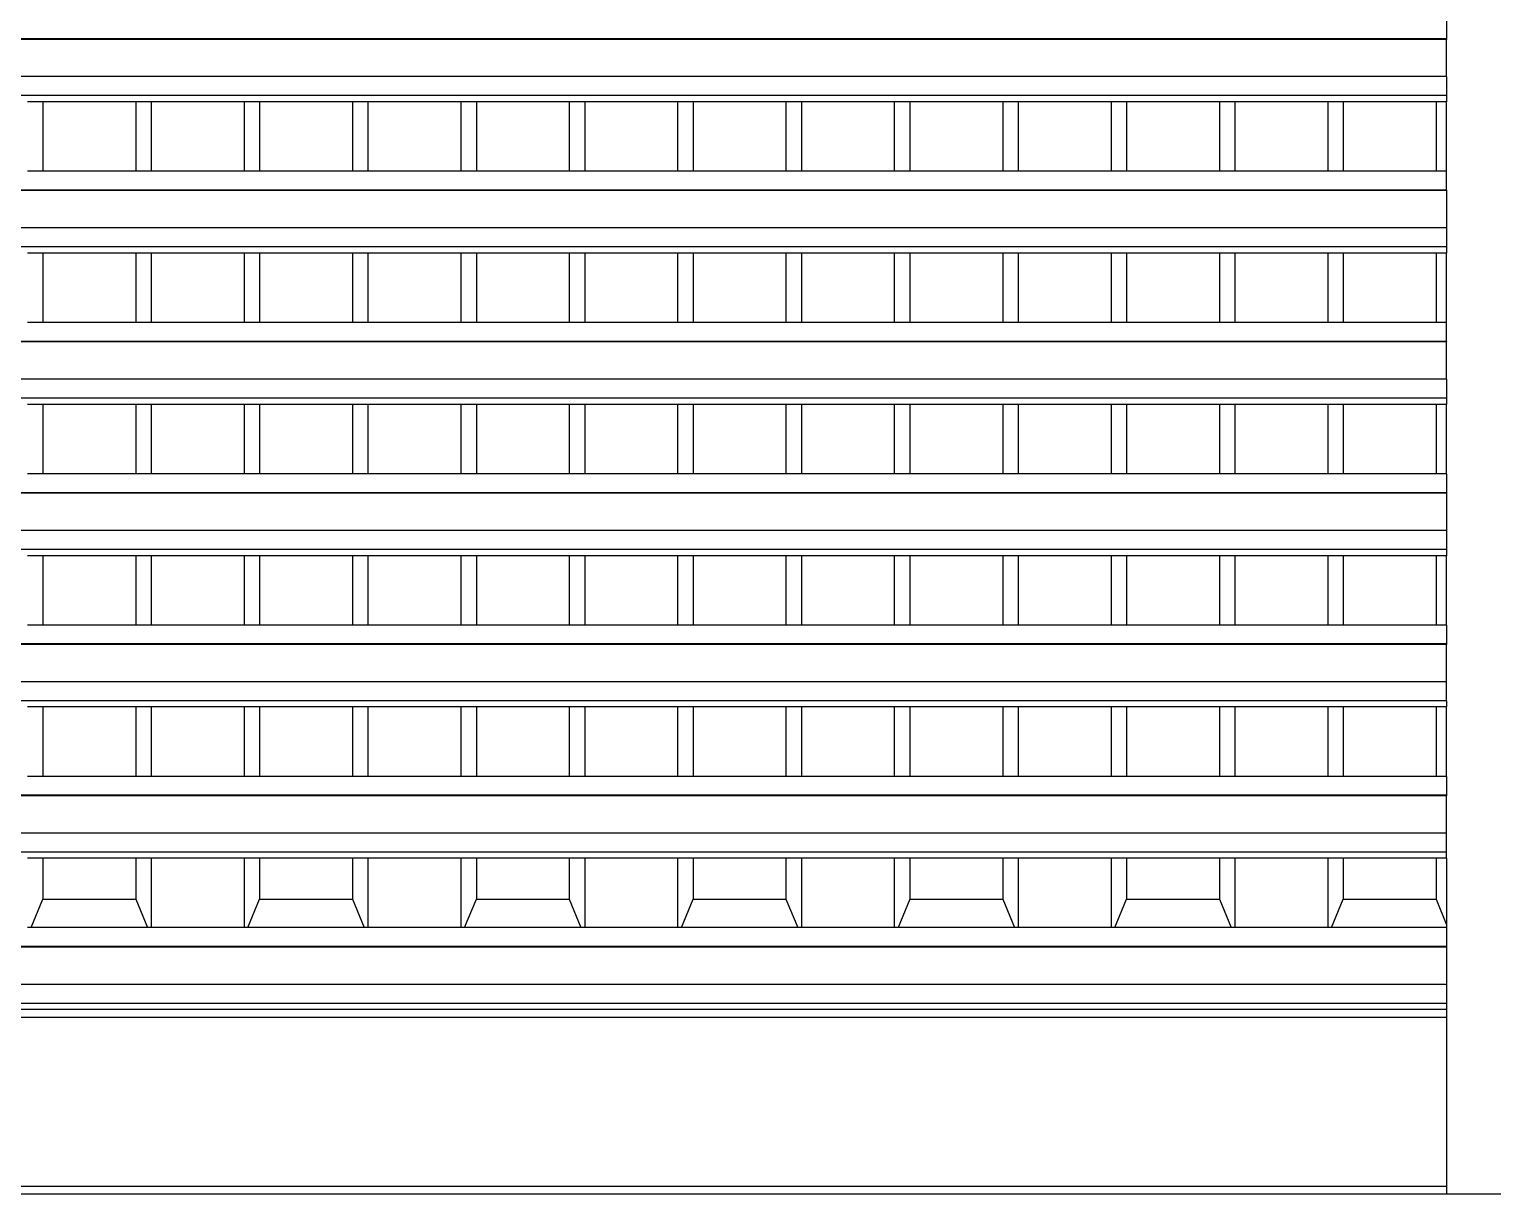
# Model space of a CAD drawing. Extents: x -92 to 92, y -11 to 21.
# Drawn here: x 48.374 to 50.281, y 7.078 to 8.596 of the extents above; entities that cross this region are included whole.
import ezdxf

# ---------------------------------------------------------------- set-up
doc = ezdxf.new("R2010")
doc.units = 0
doc.layers.get('0').update_dxf_attribs({"linetype": 'CONTINUOUS'})

msp = doc.modelspace()

# ---------------------------------------------------------------- linework, layer by layer
for p, q in [((50.2213, 8.6085), (50.2213, 8.5839)), ((50.2213, 8.5839), (46.5913, 8.5839)), ((50.2213, 8.583), (46.5913, 8.583)), ((50.2213, 8.5839), (50.2213, 8.583)), ((50.2213, 8.5346), (50.2213, 8.583)), ((50.2213, 8.5346), (46.5913, 8.5346)), ((50.2213, 8.5346), (50.2213, 8.5099)), ((50.2213, 8.5099), (46.5913, 8.5099)), ((50.2213, 8.5099), (50.2213, 8.5017)), ((48.3921, 8.5017), (48.372, 8.5017)), ((48.3921, 8.5017), (48.3921, 8.4113)), ((48.5132, 8.5017), (48.3921, 8.5017)), ((48.5132, 8.5017), (48.5132, 8.4113)), ((48.5333, 8.5017), (48.5132, 8.5017)), ((48.5333, 8.5017), (48.5333, 8.4113)), ((48.6544, 8.5017), (48.5333, 8.5017)), ((48.6544, 8.5017), (48.6544, 8.4113)), ((48.6745, 8.5017), (48.6544, 8.5017)), ((48.6745, 8.5017), (48.6745, 8.4113)), ((48.7956, 8.5017), (48.6745, 8.5017)), ((48.7956, 8.5017), (48.7956, 8.4113)), ((48.8157, 8.5017), (48.7956, 8.5017)), ((48.8157, 8.5017), (48.8157, 8.4113)), ((48.9368, 8.5017), (48.8157, 8.5017)), ((48.9368, 8.5017), (48.9368, 8.4113)), ((48.957, 8.5017), (48.9368, 8.5017)), ((48.957, 8.5017), (48.957, 8.4113)), ((49.078, 8.5017), (48.957, 8.5017)), ((49.078, 8.5017), (49.078, 8.4113)), ((49.0982, 8.5017), (49.078, 8.5017)), ((49.0982, 8.5017), (49.0982, 8.4113)), ((49.2192, 8.5017), (49.0982, 8.5017)), ((49.2192, 8.5017), (49.2192, 8.4113)), ((49.2394, 8.5017), (49.2192, 8.5017)), ((49.2394, 8.5017), (49.2394, 8.4113)), ((49.3604, 8.5017), (49.2394, 8.5017)), ((49.3604, 8.5017), (49.3604, 8.4113)), ((49.3806, 8.5017), (49.3604, 8.5017)), ((49.3806, 8.5017), (49.3806, 8.4113)), ((49.5016, 8.5017), (49.3806, 8.5017)), ((49.5016, 8.5017), (49.5016, 8.4113)), ((49.5218, 8.5017), (49.5016, 8.5017)), ((49.5218, 8.5017), (49.5218, 8.4113)), ((49.6428, 8.5017), (49.5218, 8.5017)), ((49.6428, 8.5017), (49.6428, 8.4113)), ((49.663, 8.5017), (49.6428, 8.5017)), ((49.663, 8.5017), (49.663, 8.4113)), ((49.784, 8.5017), (49.663, 8.5017)), ((49.784, 8.5017), (49.784, 8.4113)), ((49.8042, 8.5017), (49.784, 8.5017)), ((49.8042, 8.5017), (49.8042, 8.4113)), ((49.9252, 8.5017), (49.8042, 8.5017)), ((49.9252, 8.5017), (49.9252, 8.4113)), ((49.9454, 8.5017), (49.9252, 8.5017)), ((49.9454, 8.5017), (49.9454, 8.4113)), ((50.0664, 8.5017), (49.9454, 8.5017)), ((50.0664, 8.5017), (50.0664, 8.4113)), ((50.0866, 8.5017), (50.0664, 8.5017)), ((50.0866, 8.5017), (50.0866, 8.4113)), ((50.2076, 8.5017), (50.0866, 8.5017)), ((50.2076, 8.5017), (50.2076, 8.4113)), ((50.2213, 8.5017), (50.2076, 8.5017)), ((50.2213, 8.4113), (50.2213, 8.5017)), ((48.3921, 8.4113), (48.372, 8.4113)), ((48.5132, 8.4113), (48.3921, 8.4113)), ((48.5333, 8.4113), (48.5132, 8.4113)), ((48.6544, 8.4113), (48.5333, 8.4113)), ((48.6745, 8.4113), (48.6544, 8.4113)), ((48.7956, 8.4113), (48.6745, 8.4113)), ((48.8157, 8.4113), (48.7956, 8.4113)), ((48.9368, 8.4113), (48.8157, 8.4113)), ((48.957, 8.4113), (48.9368, 8.4113)), ((49.078, 8.4113), (48.957, 8.4113)), ((49.0982, 8.4113), (49.078, 8.4113)), ((49.2192, 8.4113), (49.0982, 8.4113)), ((49.2394, 8.4113), (49.2192, 8.4113)), ((49.3604, 8.4113), (49.2394, 8.4113)), ((49.3806, 8.4113), (49.3604, 8.4113)), ((49.5016, 8.4113), (49.3806, 8.4113)), ((49.5218, 8.4113), (49.5016, 8.4113)), ((49.6428, 8.4113), (49.5218, 8.4113)), ((49.663, 8.4113), (49.6428, 8.4113)), ((49.784, 8.4113), (49.663, 8.4113)), ((49.8042, 8.4113), (49.784, 8.4113)), ((49.9252, 8.4113), (49.8042, 8.4113)), ((49.9454, 8.4113), (49.9252, 8.4113)), ((50.0664, 8.4113), (49.9454, 8.4113)), ((50.0866, 8.4113), (50.0664, 8.4113)), ((50.2076, 8.4113), (50.0866, 8.4113)), ((50.2213, 8.4113), (50.2076, 8.4113)), ((50.2213, 8.3866), (50.2213, 8.4113)), ((50.2213, 8.3866), (46.5913, 8.3866)), ((50.2213, 8.3858), (46.5913, 8.3858)), ((50.2213, 8.3866), (50.2213, 8.3858)), ((50.2213, 8.3858), (50.2213, 8.3373)), ((50.2213, 8.3373), (46.5913, 8.3373)), ((50.2213, 8.3373), (50.2213, 8.3126)), ((50.2213, 8.3126), (46.5913, 8.3126)), ((48.3921, 8.3044), (48.372, 8.3044)), ((48.3921, 8.3044), (48.3921, 8.214)), ((48.5132, 8.3044), (48.3921, 8.3044)), ((48.5132, 8.3044), (48.5132, 8.214)), ((48.5333, 8.3044), (48.5132, 8.3044)), ((48.5333, 8.3044), (48.5333, 8.214)), ((48.6544, 8.3044), (48.5333, 8.3044)), ((48.6544, 8.3044), (48.6544, 8.214)), ((48.6745, 8.3044), (48.6544, 8.3044)), ((48.6745, 8.3044), (48.6745, 8.214)), ((48.7956, 8.3044), (48.6745, 8.3044)), ((48.7956, 8.3044), (48.7956, 8.214)), ((48.8157, 8.3044), (48.7956, 8.3044)), ((48.8157, 8.3044), (48.8157, 8.214)), ((48.9368, 8.3044), (48.8157, 8.3044)), ((48.9368, 8.3044), (48.9368, 8.214)), ((48.957, 8.3044), (48.9368, 8.3044)), ((48.957, 8.3044), (48.957, 8.214)), ((49.078, 8.3044), (48.957, 8.3044)), ((49.078, 8.3044), (49.078, 8.214)), ((49.0982, 8.3044), (49.078, 8.3044)), ((49.0982, 8.3044), (49.0982, 8.214)), ((49.2192, 8.3044), (49.0982, 8.3044)), ((49.2192, 8.3044), (49.2192, 8.214)), ((49.2394, 8.3044), (49.2192, 8.3044)), ((49.2394, 8.3044), (49.2394, 8.214)), ((49.3604, 8.3044), (49.2394, 8.3044)), ((49.3604, 8.3044), (49.3604, 8.214)), ((49.3806, 8.3044), (49.3604, 8.3044)), ((49.3806, 8.3044), (49.3806, 8.214)), ((49.5016, 8.3044), (49.3806, 8.3044)), ((49.5016, 8.3044), (49.5016, 8.214)), ((49.5218, 8.3044), (49.5016, 8.3044)), ((49.5218, 8.3044), (49.5218, 8.214)), ((49.6428, 8.3044), (49.5218, 8.3044)), ((49.6428, 8.3044), (49.6428, 8.214)), ((49.663, 8.3044), (49.6428, 8.3044)), ((49.663, 8.3044), (49.663, 8.214)), ((49.784, 8.3044), (49.663, 8.3044)), ((49.784, 8.3044), (49.784, 8.214)), ((49.8042, 8.3044), (49.784, 8.3044)), ((49.8042, 8.3044), (49.8042, 8.214)), ((49.9252, 8.3044), (49.8042, 8.3044)), ((49.9252, 8.3044), (49.9252, 8.214)), ((49.9454, 8.3044), (49.9252, 8.3044)), ((49.9454, 8.3044), (49.9454, 8.214)), ((50.0664, 8.3044), (49.9454, 8.3044)), ((50.0664, 8.3044), (50.0664, 8.214)), ((50.0866, 8.3044), (50.0664, 8.3044)), ((50.0866, 8.3044), (50.0866, 8.214)), ((50.2076, 8.3044), (50.0866, 8.3044)), ((50.2076, 8.3044), (50.2076, 8.214)), ((50.2213, 8.3044), (50.2076, 8.3044)), ((50.2213, 8.3126), (50.2213, 8.3044)), ((50.2213, 8.214), (50.2213, 8.3044)), ((48.3921, 8.214), (48.372, 8.214)), ((48.5132, 8.214), (48.3921, 8.214)), ((48.5333, 8.214), (48.5132, 8.214)), ((48.6544, 8.214), (48.5333, 8.214)), ((48.6745, 8.214), (48.6544, 8.214)), ((48.7956, 8.214), (48.6745, 8.214)), ((48.8157, 8.214), (48.7956, 8.214)), ((48.9368, 8.214), (48.8157, 8.214)), ((48.957, 8.214), (48.9368, 8.214)), ((49.078, 8.214), (48.957, 8.214)), ((49.0982, 8.214), (49.078, 8.214)), ((49.2192, 8.214), (49.0982, 8.214)), ((49.2394, 8.214), (49.2192, 8.214)), ((49.3604, 8.214), (49.2394, 8.214)), ((49.3806, 8.214), (49.3604, 8.214)), ((49.5016, 8.214), (49.3806, 8.214)), ((49.5218, 8.214), (49.5016, 8.214)), ((49.6428, 8.214), (49.5218, 8.214)), ((49.663, 8.214), (49.6428, 8.214)), ((49.784, 8.214), (49.663, 8.214)), ((49.8042, 8.214), (49.784, 8.214)), ((49.9252, 8.214), (49.8042, 8.214)), ((49.9454, 8.214), (49.9252, 8.214)), ((50.0664, 8.214), (49.9454, 8.214)), ((50.0866, 8.214), (50.0664, 8.214)), ((50.2076, 8.214), (50.0866, 8.214)), ((50.2213, 8.214), (50.2076, 8.214)), ((50.2213, 8.1893), (50.2213, 8.214)), ((50.2213, 8.1893), (46.5913, 8.1893)), ((50.2213, 8.1885), (46.5913, 8.1885)), ((50.2213, 8.1893), (50.2213, 8.1885)), ((50.2213, 8.14), (50.2213, 8.1885)), ((50.2213, 8.14), (46.5913, 8.14)), ((50.2213, 8.14), (50.2213, 8.1153)), ((50.2213, 8.1153), (46.5913, 8.1153)), ((48.3921, 8.1071), (48.372, 8.1071)), ((48.3921, 8.1071), (48.3921, 8.0167)), ((48.5132, 8.1071), (48.3921, 8.1071)), ((48.5132, 8.1071), (48.5132, 8.0167)), ((48.5333, 8.1071), (48.5132, 8.1071)), ((48.5333, 8.1071), (48.5333, 8.0167)), ((48.6544, 8.1071), (48.5333, 8.1071)), ((48.6544, 8.1071), (48.6544, 8.0167)), ((48.6745, 8.1071), (48.6544, 8.1071)), ((48.6745, 8.1071), (48.6745, 8.0167)), ((48.7956, 8.1071), (48.6745, 8.1071)), ((48.7956, 8.1071), (48.7956, 8.0167)), ((48.8157, 8.1071), (48.7956, 8.1071)), ((48.8157, 8.1071), (48.8157, 8.0167)), ((48.9368, 8.1071), (48.8157, 8.1071)), ((48.9368, 8.1071), (48.9368, 8.0167)), ((48.957, 8.1071), (48.9368, 8.1071)), ((48.957, 8.1071), (48.957, 8.0167)), ((49.078, 8.1071), (48.957, 8.1071)), ((49.078, 8.1071), (49.078, 8.0167)), ((49.0982, 8.1071), (49.078, 8.1071)), ((49.0982, 8.1071), (49.0982, 8.0167)), ((49.2192, 8.1071), (49.0982, 8.1071)), ((49.2192, 8.1071), (49.2192, 8.0167)), ((49.2394, 8.1071), (49.2192, 8.1071)), ((49.2394, 8.1071), (49.2394, 8.0167)), ((49.3604, 8.1071), (49.2394, 8.1071)), ((49.3604, 8.1071), (49.3604, 8.0167)), ((49.3806, 8.1071), (49.3604, 8.1071)), ((49.3806, 8.1071), (49.3806, 8.0167)), ((49.5016, 8.1071), (49.3806, 8.1071)), ((49.5016, 8.1071), (49.5016, 8.0167)), ((49.5218, 8.1071), (49.5016, 8.1071)), ((49.5218, 8.1071), (49.5218, 8.0167)), ((49.6428, 8.1071), (49.5218, 8.1071)), ((49.6428, 8.1071), (49.6428, 8.0167)), ((49.663, 8.1071), (49.6428, 8.1071)), ((49.663, 8.1071), (49.663, 8.0167)), ((49.784, 8.1071), (49.663, 8.1071)), ((49.784, 8.1071), (49.784, 8.0167)), ((49.8042, 8.1071), (49.784, 8.1071)), ((49.8042, 8.1071), (49.8042, 8.0167)), ((49.9252, 8.1071), (49.8042, 8.1071)), ((49.9252, 8.1071), (49.9252, 8.0167)), ((49.9454, 8.1071), (49.9252, 8.1071)), ((49.9454, 8.1071), (49.9454, 8.0167)), ((50.0664, 8.1071), (49.9454, 8.1071)), ((50.0664, 8.1071), (50.0664, 8.0167)), ((50.0866, 8.1071), (50.0664, 8.1071)), ((50.0866, 8.1071), (50.0866, 8.0167)), ((50.2076, 8.1071), (50.0866, 8.1071)), ((50.2076, 8.1071), (50.2076, 8.0167)), ((50.2213, 8.1071), (50.2076, 8.1071)), ((50.2213, 8.1153), (50.2213, 8.1071)), ((50.2213, 8.0167), (50.2213, 8.1071)), ((48.3921, 8.0167), (48.372, 8.0167)), ((48.5132, 8.0167), (48.3921, 8.0167)), ((48.5333, 8.0167), (48.5132, 8.0167)), ((48.6544, 8.0167), (48.5333, 8.0167)), ((48.6745, 8.0167), (48.6544, 8.0167)), ((48.7956, 8.0167), (48.6745, 8.0167)), ((48.8157, 8.0167), (48.7956, 8.0167)), ((48.9368, 8.0167), (48.8157, 8.0167)), ((48.957, 8.0167), (48.9368, 8.0167)), ((49.078, 8.0167), (48.957, 8.0167)), ((49.0982, 8.0167), (49.078, 8.0167)), ((49.2192, 8.0167), (49.0982, 8.0167)), ((49.2394, 8.0167), (49.2192, 8.0167)), ((49.3604, 8.0167), (49.2394, 8.0167)), ((49.3806, 8.0167), (49.3604, 8.0167)), ((49.5016, 8.0167), (49.3806, 8.0167)), ((49.5218, 8.0167), (49.5016, 8.0167)), ((49.6428, 8.0167), (49.5218, 8.0167)), ((49.663, 8.0167), (49.6428, 8.0167)), ((49.784, 8.0167), (49.663, 8.0167)), ((49.8042, 8.0167), (49.784, 8.0167)), ((49.9252, 8.0167), (49.8042, 8.0167)), ((49.9454, 8.0167), (49.9252, 8.0167)), ((50.0664, 8.0167), (49.9454, 8.0167)), ((50.0866, 8.0167), (50.0664, 8.0167)), ((50.2076, 8.0167), (50.0866, 8.0167)), ((50.2213, 8.0167), (50.2076, 8.0167)), ((50.2213, 8.0167), (50.2213, 7.992)), ((50.2213, 7.992), (46.5913, 7.992)), ((50.2213, 7.9912), (46.5913, 7.9912)), ((50.2213, 7.992), (50.2213, 7.9912)), ((50.2213, 7.9912), (50.2213, 7.9427)), ((50.2213, 7.9427), (46.5913, 7.9427)), ((50.2213, 7.9427), (50.2213, 7.9181)), ((50.2213, 7.9181), (46.5913, 7.9181)), ((50.2213, 7.9181), (50.2213, 7.9098)), ((48.3921, 7.9098), (48.372, 7.9098)), ((48.3921, 7.9098), (48.3921, 7.8194)), ((48.5132, 7.9098), (48.3921, 7.9098)), ((48.5132, 7.9098), (48.5132, 7.8194)), ((48.5333, 7.9098), (48.5132, 7.9098)), ((48.5333, 7.9098), (48.5333, 7.8194)), ((48.6544, 7.9098), (48.5333, 7.9098)), ((48.6544, 7.9098), (48.6544, 7.8194)), ((48.6745, 7.9098), (48.6544, 7.9098)), ((48.6745, 7.9098), (48.6745, 7.8194)), ((48.7956, 7.9098), (48.6745, 7.9098)), ((48.7956, 7.9098), (48.7956, 7.8194)), ((48.8157, 7.9098), (48.7956, 7.9098)), ((48.8157, 7.9098), (48.8157, 7.8194)), ((48.9368, 7.9098), (48.8157, 7.9098)), ((48.9368, 7.9098), (48.9368, 7.8194)), ((48.957, 7.9098), (48.9368, 7.9098)), ((48.957, 7.9098), (48.957, 7.8194)), ((49.078, 7.9098), (48.957, 7.9098)), ((49.078, 7.9098), (49.078, 7.8194)), ((49.0982, 7.9098), (49.078, 7.9098)), ((49.0982, 7.9098), (49.0982, 7.8194)), ((49.2192, 7.9098), (49.0982, 7.9098)), ((49.2192, 7.9098), (49.2192, 7.8194)), ((49.2394, 7.9098), (49.2192, 7.9098)), ((49.2394, 7.9098), (49.2394, 7.8194)), ((49.3604, 7.9098), (49.2394, 7.9098)), ((49.3604, 7.9098), (49.3604, 7.8194)), ((49.3806, 7.9098), (49.3604, 7.9098)), ((49.3806, 7.9098), (49.3806, 7.8194)), ((49.5016, 7.9098), (49.3806, 7.9098)), ((49.5016, 7.9098), (49.5016, 7.8194)), ((49.5218, 7.9098), (49.5016, 7.9098)), ((49.5218, 7.9098), (49.5218, 7.8194)), ((49.6428, 7.9098), (49.5218, 7.9098)), ((49.6428, 7.9098), (49.6428, 7.8194)), ((49.663, 7.9098), (49.6428, 7.9098)), ((49.663, 7.9098), (49.663, 7.8194)), ((49.784, 7.9098), (49.663, 7.9098)), ((49.784, 7.9098), (49.784, 7.8194)), ((49.8042, 7.9098), (49.784, 7.9098)), ((49.8042, 7.9098), (49.8042, 7.8194)), ((49.9252, 7.9098), (49.8042, 7.9098)), ((49.9252, 7.9098), (49.9252, 7.8194)), ((49.9454, 7.9098), (49.9252, 7.9098)), ((49.9454, 7.9098), (49.9454, 7.8194)), ((50.0664, 7.9098), (49.9454, 7.9098)), ((50.0664, 7.9098), (50.0664, 7.8194)), ((50.0866, 7.9098), (50.0664, 7.9098)), ((50.0866, 7.9098), (50.0866, 7.8194)), ((50.2076, 7.9098), (50.0866, 7.9098)), ((50.2076, 7.9098), (50.2076, 7.8194)), ((50.2213, 7.9098), (50.2076, 7.9098)), ((50.2213, 7.8194), (50.2213, 7.9098)), ((48.3921, 7.8194), (48.372, 7.8194)), ((48.5132, 7.8194), (48.3921, 7.8194)), ((48.5333, 7.8194), (48.5132, 7.8194)), ((48.6544, 7.8194), (48.5333, 7.8194)), ((48.6745, 7.8194), (48.6544, 7.8194)), ((48.7956, 7.8194), (48.6745, 7.8194)), ((48.8157, 7.8194), (48.7956, 7.8194)), ((48.9368, 7.8194), (48.8157, 7.8194)), ((48.957, 7.8194), (48.9368, 7.8194)), ((49.078, 7.8194), (48.957, 7.8194)), ((49.0982, 7.8194), (49.078, 7.8194)), ((49.2192, 7.8194), (49.0982, 7.8194)), ((49.2394, 7.8194), (49.2192, 7.8194)), ((49.3604, 7.8194), (49.2394, 7.8194)), ((49.3806, 7.8194), (49.3604, 7.8194)), ((49.5016, 7.8194), (49.3806, 7.8194)), ((49.5218, 7.8194), (49.5016, 7.8194)), ((49.6428, 7.8194), (49.5218, 7.8194)), ((49.663, 7.8194), (49.6428, 7.8194)), ((49.784, 7.8194), (49.663, 7.8194)), ((49.8042, 7.8194), (49.784, 7.8194)), ((49.9252, 7.8194), (49.8042, 7.8194)), ((49.9454, 7.8194), (49.9252, 7.8194)), ((50.0664, 7.8194), (49.9454, 7.8194)), ((50.0866, 7.8194), (50.0664, 7.8194)), ((50.2076, 7.8194), (50.0866, 7.8194)), ((50.2213, 7.8194), (50.2076, 7.8194)), ((50.2213, 7.8194), (50.2213, 7.7948)), ((50.2213, 7.7948), (46.5913, 7.7948)), ((50.2213, 7.7939), (46.5913, 7.7939)), ((50.2213, 7.7948), (50.2213, 7.7939)), ((50.2213, 7.7454), (50.2213, 7.7939)), ((50.2213, 7.7454), (46.5913, 7.7454)), ((50.2213, 7.7208), (50.2213, 7.7454)), ((50.2213, 7.7208), (46.5913, 7.7208)), ((48.3921, 7.7126), (48.372, 7.7126)), ((48.3921, 7.7126), (48.3921, 7.6221)), ((48.5132, 7.7126), (48.3921, 7.7126)), ((48.5132, 7.7126), (48.5132, 7.6221)), ((48.5333, 7.7126), (48.5132, 7.7126)), ((48.5333, 7.7126), (48.5333, 7.6221)), ((48.6544, 7.7126), (48.5333, 7.7126)), ((48.6544, 7.7126), (48.6544, 7.6221)), ((48.6745, 7.7126), (48.6544, 7.7126)), ((48.6745, 7.7126), (48.6745, 7.6221)), ((48.7956, 7.7126), (48.6745, 7.7126)), ((48.7956, 7.7126), (48.7956, 7.6221)), ((48.8157, 7.7126), (48.7956, 7.7126)), ((48.8157, 7.7126), (48.8157, 7.6221)), ((48.9368, 7.7126), (48.8157, 7.7126)), ((48.9368, 7.7126), (48.9368, 7.6221)), ((48.957, 7.7126), (48.9368, 7.7126)), ((48.957, 7.7126), (48.957, 7.6221)), ((49.078, 7.7126), (48.957, 7.7126)), ((49.078, 7.7126), (49.078, 7.6221)), ((49.0982, 7.7126), (49.078, 7.7126)), ((49.0982, 7.7126), (49.0982, 7.6221)), ((49.2192, 7.7126), (49.0982, 7.7126)), ((49.2192, 7.7126), (49.2192, 7.6221)), ((49.2394, 7.7126), (49.2192, 7.7126)), ((49.2394, 7.7126), (49.2394, 7.6221)), ((49.3604, 7.7126), (49.2394, 7.7126)), ((49.3604, 7.7126), (49.3604, 7.6221)), ((49.3806, 7.7126), (49.3604, 7.7126)), ((49.3806, 7.7126), (49.3806, 7.6221)), ((49.5016, 7.7126), (49.3806, 7.7126)), ((49.5016, 7.7126), (49.5016, 7.6221)), ((49.5218, 7.7126), (49.5016, 7.7126)), ((49.5218, 7.7126), (49.5218, 7.6221)), ((49.6428, 7.7126), (49.5218, 7.7126)), ((49.6428, 7.7126), (49.6428, 7.6221)), ((49.663, 7.7126), (49.6428, 7.7126)), ((49.663, 7.7126), (49.663, 7.6221)), ((49.784, 7.7126), (49.663, 7.7126)), ((49.784, 7.7126), (49.784, 7.6221)), ((49.8042, 7.7126), (49.784, 7.7126)), ((49.8042, 7.7126), (49.8042, 7.6221)), ((49.9252, 7.7126), (49.8042, 7.7126)), ((49.9252, 7.7126), (49.9252, 7.6221)), ((49.9454, 7.7126), (49.9252, 7.7126)), ((49.9454, 7.7126), (49.9454, 7.6221)), ((50.0664, 7.7126), (49.9454, 7.7126)), ((50.0664, 7.7126), (50.0664, 7.6221)), ((50.0866, 7.7126), (50.0664, 7.7126)), ((50.0866, 7.7126), (50.0866, 7.6221)), ((50.2076, 7.7126), (50.0866, 7.7126)), ((50.2076, 7.7126), (50.2076, 7.6221)), ((50.2213, 7.7126), (50.2076, 7.7126)), ((50.2213, 7.7208), (50.2213, 7.7126)), ((50.2213, 7.6221), (50.2213, 7.7126)), ((48.3921, 7.6221), (48.372, 7.6221)), ((48.5132, 7.6221), (48.3921, 7.6221)), ((48.5333, 7.6221), (48.5132, 7.6221)), ((48.6544, 7.6221), (48.5333, 7.6221)), ((48.6745, 7.6221), (48.6544, 7.6221)), ((48.7956, 7.6221), (48.6745, 7.6221)), ((48.8157, 7.6221), (48.7956, 7.6221)), ((48.9368, 7.6221), (48.8157, 7.6221)), ((48.957, 7.6221), (48.9368, 7.6221)), ((49.078, 7.6221), (48.957, 7.6221)), ((49.0982, 7.6221), (49.078, 7.6221)), ((49.2192, 7.6221), (49.0982, 7.6221)), ((49.2394, 7.6221), (49.2192, 7.6221)), ((49.3604, 7.6221), (49.2394, 7.6221)), ((49.3806, 7.6221), (49.3604, 7.6221)), ((49.5016, 7.6221), (49.3806, 7.6221)), ((49.5218, 7.6221), (49.5016, 7.6221)), ((49.6428, 7.6221), (49.5218, 7.6221)), ((49.663, 7.6221), (49.6428, 7.6221)), ((49.784, 7.6221), (49.663, 7.6221)), ((49.8042, 7.6221), (49.784, 7.6221)), ((49.9252, 7.6221), (49.8042, 7.6221)), ((49.9454, 7.6221), (49.9252, 7.6221)), ((50.0664, 7.6221), (49.9454, 7.6221)), ((50.0866, 7.6221), (50.0664, 7.6221)), ((50.2076, 7.6221), (50.0866, 7.6221)), ((50.2213, 7.6221), (50.2076, 7.6221)), ((50.2213, 7.6221), (50.2213, 7.5975)), ((50.2213, 7.5975), (46.5913, 7.5975)), ((50.2213, 7.5967), (46.5913, 7.5967)), ((50.2213, 7.5975), (50.2213, 7.5967)), ((50.2213, 7.5482), (50.2213, 7.5967)), ((50.2213, 7.5482), (46.5913, 7.5482)), ((50.2213, 7.5235), (50.2213, 7.5482)), ((50.2213, 7.5235), (46.5913, 7.5235)), ((48.3921, 7.5153), (48.372, 7.5153)), ((48.3921, 7.5153), (48.3921, 7.4621)), ((48.5132, 7.5153), (48.3921, 7.5153)), ((48.5132, 7.5153), (48.5132, 7.4621)), ((48.5333, 7.5153), (48.5132, 7.5153)), ((48.5333, 7.5153), (48.5333, 7.4249)), ((48.6544, 7.5153), (48.5333, 7.5153)), ((48.6544, 7.5153), (48.6544, 7.4249)), ((48.6745, 7.5153), (48.6544, 7.5153)), ((48.6745, 7.5153), (48.6745, 7.4621)), ((48.7956, 7.5153), (48.6745, 7.5153)), ((48.7956, 7.5153), (48.7956, 7.4621)), ((48.8157, 7.5153), (48.7956, 7.5153)), ((48.8157, 7.5153), (48.8157, 7.4249)), ((48.9368, 7.5153), (48.8157, 7.5153)), ((48.9368, 7.5153), (48.9368, 7.4249)), ((48.957, 7.5153), (48.9368, 7.5153)), ((48.957, 7.5153), (48.957, 7.4621)), ((49.078, 7.5153), (48.957, 7.5153)), ((49.078, 7.5153), (49.078, 7.4621)), ((49.0982, 7.5153), (49.078, 7.5153)), ((49.0982, 7.5153), (49.0982, 7.4249)), ((49.2192, 7.5153), (49.0982, 7.5153)), ((49.2192, 7.5153), (49.2192, 7.4249)), ((49.2394, 7.5153), (49.2192, 7.5153)), ((49.2394, 7.5153), (49.2394, 7.4621)), ((49.3604, 7.5153), (49.2394, 7.5153)), ((49.3604, 7.5153), (49.3604, 7.4621)), ((49.3806, 7.5153), (49.3604, 7.5153)), ((49.3806, 7.5153), (49.3806, 7.4249)), ((49.5016, 7.5153), (49.3806, 7.5153)), ((49.5016, 7.5153), (49.5016, 7.4249)), ((49.5218, 7.5153), (49.5016, 7.5153)), ((49.5218, 7.5153), (49.5218, 7.4621)), ((49.6428, 7.5153), (49.5218, 7.5153)), ((49.6428, 7.5153), (49.6428, 7.4621)), ((49.663, 7.5153), (49.6428, 7.5153)), ((49.663, 7.5153), (49.663, 7.4249)), ((49.784, 7.5153), (49.663, 7.5153)), ((49.784, 7.5153), (49.784, 7.4249)), ((49.8042, 7.5153), (49.784, 7.5153)), ((49.8042, 7.5153), (49.8042, 7.4621)), ((49.9252, 7.5153), (49.8042, 7.5153)), ((49.9252, 7.5153), (49.9252, 7.4621)), ((49.9454, 7.5153), (49.9252, 7.5153)), ((49.9454, 7.5153), (49.9454, 7.4249)), ((50.0664, 7.5153), (49.9454, 7.5153)), ((50.0664, 7.5153), (50.0664, 7.4249)), ((50.0866, 7.5153), (50.0664, 7.5153)), ((50.0866, 7.5153), (50.0866, 7.4621)), ((50.2076, 7.5153), (50.0866, 7.5153)), ((50.2076, 7.5153), (50.2076, 7.4621)), ((50.2213, 7.5153), (50.2076, 7.5153)), ((50.2213, 7.5153), (50.2213, 7.5235)), ((50.2213, 7.5153), (50.2213, 7.4287)), ((48.3769, 7.4249), (48.3921, 7.4621)), ((48.3921, 7.4621), (48.5132, 7.4621)), ((48.5132, 7.4621), (48.5284, 7.4249)), ((48.6593, 7.4249), (48.6745, 7.4621)), ((48.6745, 7.4621), (48.7487, 7.4621)), ((48.7487, 7.4621), (48.7956, 7.4621)), ((48.7956, 7.4621), (48.8108, 7.4249)), ((48.9417, 7.4249), (48.957, 7.4621)), ((48.957, 7.4621), (49.078, 7.4621)), ((49.078, 7.4621), (49.0932, 7.4249)), ((49.2241, 7.4249), (49.2394, 7.4621)), ((49.2394, 7.4621), (49.3604, 7.4621)), ((49.3604, 7.4621), (49.3757, 7.4249)), ((49.5218, 7.4621), (49.5065, 7.4249)), ((49.5218, 7.4621), (49.5255, 7.4621)), ((49.5255, 7.4621), (49.6428, 7.4621)), ((49.6428, 7.4621), (49.6581, 7.4249)), ((49.7889, 7.4249), (49.8042, 7.4621)), ((49.8042, 7.4621), (49.9252, 7.4621)), ((49.9252, 7.4621), (49.9405, 7.4249)), ((50.0714, 7.4249), (50.0866, 7.4621)), ((50.0866, 7.4621), (50.2076, 7.4621)), ((50.2076, 7.4621), (50.2213, 7.4287)), ((48.3769, 7.4249), (48.372, 7.4249)), ((48.5284, 7.4249), (48.3769, 7.4249)), ((48.5333, 7.4249), (48.5284, 7.4249)), ((48.6544, 7.4249), (48.5333, 7.4249)), ((48.6593, 7.4249), (48.6544, 7.4249)), ((48.7399, 7.4249), (48.6593, 7.4249)), ((48.8108, 7.4249), (48.7399, 7.4249)), ((48.8157, 7.4249), (48.8108, 7.4249)), ((48.9368, 7.4249), (48.8157, 7.4249)), ((48.9417, 7.4249), (48.9368, 7.4249)), ((49.0932, 7.4249), (48.9417, 7.4249)), ((49.0982, 7.4249), (49.0932, 7.4249)), ((49.2192, 7.4249), (49.0982, 7.4249)), ((49.2241, 7.4249), (49.2192, 7.4249)), ((49.3757, 7.4249), (49.2241, 7.4249)), ((49.3806, 7.4249), (49.3757, 7.4249)), ((49.5016, 7.4249), (49.3806, 7.4249)), ((49.5065, 7.4249), (49.5016, 7.4249)), ((49.5255, 7.4249), (49.5065, 7.4249)), ((49.6581, 7.4249), (49.5255, 7.4249)), ((49.663, 7.4249), (49.6581, 7.4249)), ((49.784, 7.4249), (49.663, 7.4249)), ((49.7889, 7.4249), (49.784, 7.4249)), ((49.9405, 7.4249), (49.7889, 7.4249)), ((49.9454, 7.4249), (49.9405, 7.4249)), ((50.0664, 7.4249), (49.9454, 7.4249)), ((50.0714, 7.4249), (50.0664, 7.4249)), ((50.2213, 7.4249), (50.0714, 7.4249)), ((50.2213, 7.4287), (50.2213, 7.4249)), ((50.2213, 7.4249), (50.2213, 7.4002)), ((50.2213, 7.4002), (46.5913, 7.4002)), ((50.2213, 7.3994), (46.5913, 7.3994)), ((50.2213, 7.4002), (50.2213, 7.3994)), ((50.2213, 7.3994), (50.2213, 7.3509)), ((50.2213, 7.3509), (46.5913, 7.3509)), ((50.2213, 7.3509), (50.2213, 7.3262)), ((50.2213, 7.3262), (46.5913, 7.3262)), ((50.2213, 7.3262), (50.2213, 7.318)), ((50.2213, 7.318), (46.5913, 7.318)), ((46.5913, 7.3082), (50.2213, 7.3082)), ((50.2213, 7.318), (50.2213, 7.3082)), ((50.2213, 7.3082), (50.2213, 7.0878)), ((46.5913, 7.0878), (50.2213, 7.0878)), ((46.5913, 7.078), (50.2213, 7.078)), ((50.2213, 7.0878), (50.2213, 7.078)), ((50.2213, 7.078), (50.3413, 7.078))]:
    msp.add_line(p, q)

doc.saveas('drawing.dxf')
